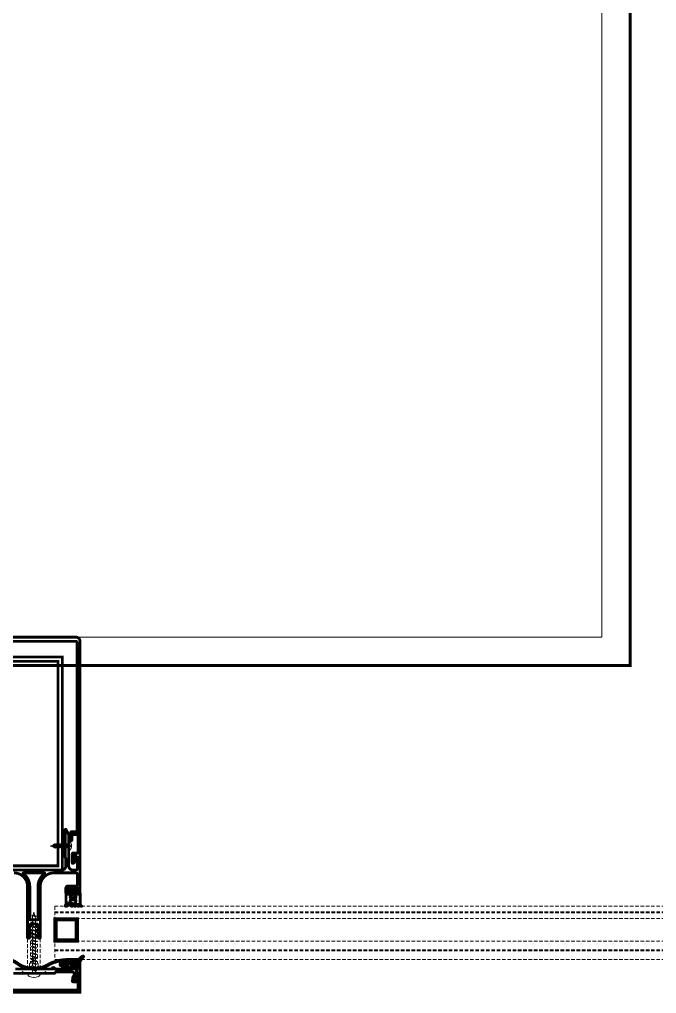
# Model space of a CAD drawing. Extents: x -1457 to 23780, y -2071 to 4205.
# Drawn here: x 9266.5 to 9311.3, y 319.9 to 388.5 of the extents above; entities that cross this region are included whole.
import ezdxf

# ---------------------------------------------------------------- set-up
doc = ezdxf.new("R2010")
doc.units = 0
doc.header["$MEASUREMENT"] = 0
doc.linetypes.add('HIDDEN', pattern=[0.375, 0.25, -0.125])
doc.layers.get('0').update_dxf_attribs({"color": 9, "lineweight": 9})
doc.layers.add('M-TEFRIS2-015', color=129, linetype='Continuous', lineweight=9)

# ---------------------------------------------------------------- blocks, each defined once
blk = doc.blocks.new('p-kolon_80x80')
blk.add_lwpolyline([(-40, -40), (40, -40), (40, 40), (-40, 40)], close=True)
blk = doc.blocks.new('vid u')
at = {"lineweight": 5, "ltscale": 0.5}
for p, q in [((-18171.11, 6484.16), (-18170.11, 6484.53)), ((-18167.91, 6482.87), (-18171.11, 6484.16)), ((-18166.91, 6483.23), (-18171.11, 6484.16)), ((-18170.57, 6486.66), (-18169.57, 6487.03)), ((-18167.16, 6486.01), (-18170.57, 6486.66)), ((-18168.16, 6485.65), (-18170.57, 6486.66)), ((-18170.11, 6484.53), (-18170.11, 6485.84)), ((-18170.11, 6484.53), (-18166.91, 6483.23)), ((-18170.11, 6484.53), (-18166.91, 6483.23)), ((-18170.11, 6481.97), (-18170.11, 6483.76)), ((-18169.89, 6486.38), (-18170.1, 6485.93)), ((-18169.01, 6488.98), (-18169.59, 6487.02)), ((-18169.57, 6487.03), (-18167.16, 6486.01)), ((-18169.01, 6488.98), (-18168.46, 6486.56)), ((-18167.16, 6486.01), (-18168.16, 6485.65)), ((-18168.16, 6485.65), (-18167.93, 6484.98)), ((-18167.91, 6483.64), (-18167.91, 6484.91)), ((-18166.91, 6483.23), (-18167.91, 6482.87)), ((-18167.91, 6481.08), (-18167.91, 6482.87)), ((-18171.11, 6481.61), (-18170.11, 6481.97)), ((-18167.91, 6480.31), (-18171.11, 6481.61)), ((-18166.91, 6480.68), (-18171.11, 6481.61)), ((-18171.11, 6479.06), (-18170.11, 6479.42)), ((-18167.91, 6477.76), (-18171.11, 6479.06)), ((-18166.91, 6478.12), (-18171.11, 6479.06)), ((-18171.11, 6476.5), (-18170.11, 6476.87)), ((-18167.91, 6475.2), (-18171.11, 6476.5)), ((-18166.91, 6475.57), (-18171.11, 6476.5)), ((-18170.11, 6481.97), (-18166.91, 6480.68)), ((-18170.11, 6481.97), (-18166.91, 6480.68)), ((-18170.11, 6479.42), (-18170.11, 6481.2)), ((-18170.11, 6479.42), (-18166.91, 6478.12)), ((-18170.11, 6479.42), (-18166.91, 6478.12)), ((-18170.11, 6476.87), (-18170.11, 6478.65)), ((-18170.11, 6476.87), (-18166.91, 6475.57)), ((-18170.11, 6476.87), (-18166.91, 6475.57)), ((-18170.11, 6474.31), (-18170.11, 6476.1)), ((-18166.91, 6480.68), (-18167.91, 6480.31)), ((-18167.91, 6478.53), (-18167.91, 6480.31)), ((-18166.91, 6478.12), (-18167.91, 6477.76)), ((-18167.91, 6475.97), (-18167.91, 6477.76)), ((-18166.91, 6475.57), (-18167.91, 6475.2)), ((-18171.11, 6473.95), (-18170.11, 6474.31)), ((-18167.91, 6472.65), (-18171.11, 6473.95)), ((-18166.91, 6473.01), (-18171.11, 6473.95)), ((-18171.11, 6471.49), (-18170.11, 6471.86)), ((-18167.91, 6470.2), (-18171.11, 6471.49)), ((-18166.91, 6470.56), (-18171.11, 6471.49)), ((-18171.11, 6469.24), (-18170.11, 6469.6)), ((-18167.91, 6467.94), (-18171.11, 6469.24)), ((-18166.91, 6468.31), (-18171.11, 6469.24)), ((-18170.11, 6474.31), (-18166.91, 6473.01)), ((-18170.11, 6474.31), (-18166.91, 6473.01)), ((-18170.11, 6471.86), (-18170.11, 6473.54)), ((-18170.11, 6471.86), (-18166.91, 6470.56)), ((-18170.11, 6471.86), (-18166.91, 6470.56)), ((-18170.11, 6469.6), (-18170.11, 6471.14)), ((-18170.11, 6469.6), (-18166.91, 6468.31)), ((-18170.11, 6469.6), (-18166.91, 6468.31)), ((-18170.11, 6467.35), (-18170.11, 6468.89)), ((-18167.91, 6473.42), (-18167.91, 6475.2)), ((-18166.91, 6473.01), (-18167.91, 6472.65)), ((-18167.91, 6470.97), (-18167.91, 6472.65)), ((-18166.91, 6470.56), (-18167.91, 6470.2)), ((-18167.91, 6468.71), (-18167.91, 6470.2)), ((-18171.11, 6466.99), (-18170.11, 6467.35)), ((-18167.91, 6465.69), (-18171.11, 6466.99)), ((-18166.91, 6466.05), (-18171.11, 6466.99)), ((-18171.11, 6464.73), (-18170.11, 6465.1)), ((-18167.91, 6463.43), (-18171.11, 6464.73)), ((-18166.91, 6463.8), (-18171.11, 6464.73)), ((-18171.11, 6462.43), (-18170.11, 6462.8)), ((-18167.91, 6461.14), (-18171.11, 6462.43)), ((-18166.91, 6461.5), (-18171.11, 6462.43)), ((-18170.11, 6467.35), (-18166.91, 6466.05)), ((-18170.11, 6467.35), (-18166.91, 6466.05)), ((-18170.11, 6465.1), (-18170.11, 6466.63)), ((-18170.11, 6465.1), (-18166.91, 6463.8)), ((-18170.11, 6465.1), (-18166.91, 6463.8)), ((-18170.11, 6462.8), (-18170.11, 6464.38)), ((-18170.11, 6462.8), (-18166.91, 6461.5)), ((-18170.11, 6462.8), (-18166.91, 6461.5)), ((-18170.11, 6460.5), (-18170.11, 6462.03)), ((-18166.91, 6468.31), (-18167.91, 6467.94)), ((-18167.91, 6466.46), (-18167.91, 6467.94)), ((-18166.91, 6466.05), (-18167.91, 6465.69)), ((-18167.91, 6464.2), (-18167.91, 6465.69)), ((-18166.91, 6463.8), (-18167.91, 6463.43)), ((-18167.91, 6461.91), (-18167.91, 6463.43)), ((-18171.11, 6460.14), (-18170.11, 6460.5)), ((-18167.91, 6458.84), (-18171.11, 6460.14)), ((-18166.91, 6459.2), (-18171.11, 6460.14)), ((-18171.11, 6457.84), (-18170.11, 6458.2)), ((-18167.91, 6456.54), (-18171.11, 6457.84)), ((-18166.91, 6456.91), (-18171.11, 6457.84)), ((-18171.11, 6455.55), (-18170.11, 6455.91)), ((-18167.91, 6454.25), (-18171.11, 6455.55)), ((-18166.91, 6454.61), (-18171.11, 6455.55)), ((-18170.11, 6460.5), (-18166.91, 6459.2)), ((-18170.11, 6460.5), (-18166.91, 6459.2)), ((-18170.11, 6458.2), (-18170.11, 6459.73)), ((-18170.11, 6458.2), (-18166.91, 6456.91)), ((-18170.11, 6455.91), (-18170.11, 6457.44)), ((-18170.11, 6455.91), (-18166.91, 6454.61)), ((-18170.11, 6453.61), (-18170.11, 6455.14)), ((-18166.91, 6461.5), (-18167.91, 6461.14)), ((-18167.91, 6459.61), (-18167.91, 6461.14)), ((-18166.91, 6459.2), (-18167.91, 6458.84)), ((-18167.91, 6457.31), (-18167.91, 6458.84)), ((-18166.91, 6456.91), (-18167.91, 6456.54)), ((-18167.91, 6455.02), (-18167.91, 6456.54)), ((-18171.11, 6453.25), (-18170.11, 6453.61)), ((-18166.91, 6452.31), (-18171.11, 6453.25)), ((-18167.91, 6451.95), (-18171.11, 6453.25)), ((-18170.11, 6451.31), (-18171.11, 6450.94)), ((-18167.91, 6449.65), (-18171.11, 6450.94)), ((-18171.11, 6450.94), (-18166.91, 6450.01)), ((-18171.11, 6448.64), (-18170.11, 6449.01)), ((-18167.91, 6447.35), (-18171.11, 6448.64)), ((-18166.91, 6447.71), (-18171.11, 6448.64)), ((-18170.11, 6453.61), (-18166.91, 6452.31)), ((-18170.11, 6453.61), (-18166.91, 6452.31)), ((-18170.11, 6451.31), (-18170.11, 6452.84)), ((-18166.91, 6450.01), (-18170.11, 6451.31)), ((-18170.11, 6449.01), (-18170.11, 6450.54)), ((-18170.11, 6449.01), (-18166.91, 6447.71)), ((-18170.11, 6445.88), (-18170.11, 6448.24)), ((-18166.91, 6454.61), (-18167.91, 6454.25)), ((-18167.91, 6452.72), (-18167.91, 6454.25)), ((-18166.91, 6452.31), (-18167.91, 6451.95)), ((-18167.91, 6450.42), (-18167.91, 6451.95)), ((-18166.91, 6450.01), (-18167.91, 6449.65)), ((-18167.91, 6448.12), (-18167.91, 6449.65)), ((-18164.91, 6445.88), (-18173.11, 6445.88)), ((-18173.11, 6444.22), (-18173.11, 6445.88)), ((-18166.91, 6447.71), (-18167.91, 6447.35)), ((-18167.91, 6445.88), (-18167.91, 6447.35)), ((-18164.91, 6444.22), (-18164.91, 6445.88))]:
    blk.add_line(p, q, dxfattribs=at)
blk.add_lwpolyline([(-18169.59, 6442.85), (-18169.14, 6443.18), (-18168.89, 6443.18), (-18168.43, 6442.85)], dxfattribs=at)
for centre, radius, start, end in [((-18169.91, 6485.84), 0.2, 155.32512, 180), ((-18168.11, 6484.91), 0.2, 0, 19.11162), ((-18168.56, 6450.67), 7.89, 234.75731, 262.49049), ((-18169.46, 6450.67), 7.89, 277.50951, 305.24269)]:
    blk.add_arc(centre, radius, start, end, dxfattribs=at)

msp = doc.modelspace()

# ---------------------------------------------------------------- hatches: boundary and pattern name
at = {"layer": 'M-TEFRIS2-015', "linetype": 'HIDDEN', "lineweight": 0}
h = msp.add_hatch(dxfattribs=at)
h.set_pattern_fill('LINE', color=256, scale=0.666667, angle=585, style=0)
h.set_pattern_definition([(45, (9213.41743, 201.40813), (-0.058925565, 0.058925565), [])])
edge = h.paths.add_edge_path()
edge.add_arc((9271.224, 321.984), 0.625, 117.2, 157.3388)
edge.add_arc((9270.503, 322.298), 0.162, 270.10269, 332.96001, ccw=False)
edge.add_line((9270.503, 322.137), (9270.423, 322.137))
edge.add_line((9270.423, 322.137), (9270.409, 322.137))
edge.add_line((9270.409, 322.137), (9270.402, 322.137))
edge.add_line((9270.402, 322.137), (9270.394, 322.139))
edge.add_line((9270.394, 322.139), (9270.387, 322.142))
edge.add_line((9270.387, 322.142), (9270.38, 322.146))
edge.add_line((9270.38, 322.146), (9270.374, 322.151))
edge.add_line((9270.374, 322.151), (9270.368, 322.158))
edge.add_line((9270.368, 322.158), (9270.364, 322.165))
edge.add_line((9270.364, 322.165), (9270.361, 322.172))
edge.add_line((9270.361, 322.172), (9270.359, 322.187))
edge.add_line((9270.359, 322.187), (9270.359, 322.262))
edge.add_line((9270.359, 322.262), (9270.359, 322.265))
edge.add_line((9270.359, 322.265), (9270.358, 322.268))
edge.add_line((9270.358, 322.268), (9270.357, 322.271))
edge.add_line((9270.357, 322.271), (9270.355, 322.274))
edge.add_line((9270.355, 322.274), (9270.353, 322.276))
edge.add_line((9270.353, 322.276), (9270.351, 322.279))
edge.add_line((9270.351, 322.279), (9270.348, 322.28))
edge.add_line((9270.348, 322.28), (9270.345, 322.281))
edge.add_line((9270.345, 322.281), (9270.339, 322.282))
edge.add_line((9270.339, 322.282), (9270.259, 322.282))
edge.add_line((9270.259, 322.282), (9270.256, 322.282))
edge.add_line((9270.256, 322.282), (9270.253, 322.281))
edge.add_line((9270.253, 322.281), (9270.25, 322.28))
edge.add_line((9270.25, 322.28), (9270.247, 322.279))
edge.add_line((9270.247, 322.279), (9270.245, 322.276))
edge.add_line((9270.245, 322.276), (9270.243, 322.274))
edge.add_line((9270.243, 322.274), (9270.241, 322.271))
edge.add_line((9270.241, 322.271), (9270.24, 322.268))
edge.add_line((9270.24, 322.268), (9270.239, 322.262))
edge.add_line((9270.239, 322.262), (9270.239, 322.187))
edge.add_line((9270.239, 322.187), (9270.238, 322.179))
edge.add_line((9270.238, 322.179), (9270.237, 322.172))
edge.add_line((9270.237, 322.172), (9270.234, 322.165))
edge.add_line((9270.234, 322.165), (9270.23, 322.158))
edge.add_line((9270.23, 322.158), (9270.224, 322.151))
edge.add_line((9270.224, 322.151), (9270.218, 322.146))
edge.add_line((9270.218, 322.146), (9270.211, 322.142))
edge.add_line((9270.211, 322.142), (9270.204, 322.139))
edge.add_line((9270.204, 322.139), (9270.189, 322.137))
edge.add_line((9270.189, 322.137), (9270.182, 322.137))
edge.add_line((9270.182, 322.137), (9270.174, 322.139))
edge.add_line((9270.174, 322.139), (9270.167, 322.142))
edge.add_line((9270.167, 322.142), (9270.16, 322.146))
edge.add_line((9270.16, 322.146), (9270.154, 322.151))
edge.add_line((9270.154, 322.151), (9270.148, 322.158))
edge.add_line((9270.148, 322.158), (9270.144, 322.165))
edge.add_line((9270.144, 322.165), (9270.141, 322.172))
edge.add_line((9270.141, 322.172), (9270.139, 322.187))
edge.add_line((9270.139, 322.187), (9270.139, 322.262))
edge.add_line((9270.139, 322.262), (9270.139, 322.265))
edge.add_line((9270.139, 322.265), (9270.138, 322.268))
edge.add_line((9270.138, 322.268), (9270.137, 322.271))
edge.add_line((9270.137, 322.271), (9270.135, 322.274))
edge.add_line((9270.135, 322.274), (9270.133, 322.276))
edge.add_line((9270.133, 322.276), (9270.131, 322.279))
edge.add_line((9270.131, 322.279), (9270.128, 322.28))
edge.add_line((9270.128, 322.28), (9270.125, 322.281))
edge.add_line((9270.125, 322.281), (9270.119, 322.282))
edge.add_line((9270.119, 322.282), (9270.039, 322.282))
edge.add_line((9270.039, 322.282), (9270.036, 322.282))
edge.add_line((9270.036, 322.282), (9270.033, 322.281))
edge.add_line((9270.033, 322.281), (9270.03, 322.28))
edge.add_line((9270.03, 322.28), (9270.027, 322.279))
edge.add_line((9270.027, 322.279), (9270.025, 322.276))
edge.add_line((9270.025, 322.276), (9270.023, 322.274))
edge.add_line((9270.023, 322.274), (9270.021, 322.271))
edge.add_line((9270.021, 322.271), (9270.02, 322.268))
edge.add_line((9270.02, 322.268), (9270.019, 322.262))
edge.add_line((9270.019, 322.262), (9270.019, 322.187))
edge.add_line((9270.019, 322.187), (9270.018, 322.179))
edge.add_line((9270.018, 322.179), (9270.017, 322.172))
edge.add_line((9270.017, 322.172), (9270.014, 322.165))
edge.add_line((9270.014, 322.165), (9270.01, 322.158))
edge.add_line((9270.01, 322.158), (9270.004, 322.151))
edge.add_line((9270.004, 322.151), (9269.998, 322.146))
edge.add_line((9269.998, 322.146), (9269.991, 322.142))
edge.add_line((9269.991, 322.142), (9269.984, 322.139))
edge.add_line((9269.984, 322.139), (9269.969, 322.137))
edge.add_line((9269.969, 322.137), (9269.962, 322.137))
edge.add_line((9269.962, 322.137), (9269.954, 322.139))
edge.add_line((9269.954, 322.139), (9269.947, 322.142))
edge.add_line((9269.947, 322.142), (9269.94, 322.146))
edge.add_line((9269.94, 322.146), (9269.934, 322.151))
edge.add_line((9269.934, 322.151), (9269.928, 322.158))
edge.add_line((9269.928, 322.158), (9269.924, 322.165))
edge.add_line((9269.924, 322.165), (9269.921, 322.172))
edge.add_line((9269.921, 322.172), (9269.919, 322.187))
edge.add_line((9269.919, 322.187), (9269.919, 322.262))
edge.add_line((9269.919, 322.262), (9269.919, 322.265))
edge.add_line((9269.919, 322.265), (9269.918, 322.268))
edge.add_line((9269.918, 322.268), (9269.917, 322.271))
edge.add_line((9269.917, 322.271), (9269.915, 322.274))
edge.add_line((9269.915, 322.274), (9269.913, 322.276))
edge.add_line((9269.913, 322.276), (9269.911, 322.279))
edge.add_line((9269.911, 322.279), (9269.908, 322.28))
edge.add_line((9269.908, 322.28), (9269.905, 322.281))
edge.add_line((9269.905, 322.281), (9269.899, 322.282))
edge.add_line((9269.899, 322.282), (9269.819, 322.282))
edge.add_line((9269.819, 322.282), (9269.816, 322.282))
edge.add_line((9269.816, 322.282), (9269.813, 322.281))
edge.add_line((9269.813, 322.281), (9269.81, 322.28))
edge.add_line((9269.81, 322.28), (9269.807, 322.279))
edge.add_line((9269.807, 322.279), (9269.805, 322.276))
edge.add_line((9269.805, 322.276), (9269.803, 322.274))
edge.add_line((9269.803, 322.274), (9269.801, 322.271))
edge.add_line((9269.801, 322.271), (9269.8, 322.268))
edge.add_line((9269.8, 322.268), (9269.799, 322.262))
edge.add_line((9269.799, 322.262), (9269.799, 322.187))
edge.add_line((9269.799, 322.187), (9269.798, 322.179))
edge.add_line((9269.798, 322.179), (9269.797, 322.172))
edge.add_line((9269.797, 322.172), (9269.794, 322.165))
edge.add_line((9269.794, 322.165), (9269.79, 322.158))
edge.add_line((9269.79, 322.158), (9269.784, 322.151))
edge.add_line((9269.784, 322.151), (9269.778, 322.146))
edge.add_line((9269.778, 322.146), (9269.771, 322.142))
edge.add_line((9269.771, 322.142), (9269.764, 322.139))
edge.add_line((9269.764, 322.139), (9269.749, 322.137))
edge.add_line((9269.749, 322.137), (9269.742, 322.137))
edge.add_line((9269.742, 322.137), (9269.734, 322.139))
edge.add_line((9269.734, 322.139), (9269.727, 322.142))
edge.add_line((9269.727, 322.142), (9269.72, 322.146))
edge.add_line((9269.72, 322.146), (9269.714, 322.151))
edge.add_line((9269.714, 322.151), (9269.708, 322.158))
edge.add_line((9269.708, 322.158), (9269.704, 322.165))
edge.add_line((9269.704, 322.165), (9269.701, 322.172))
edge.add_line((9269.701, 322.172), (9269.699, 322.187))
edge.add_line((9269.699, 322.187), (9269.699, 322.262))
edge.add_line((9269.699, 322.262), (9269.699, 322.265))
edge.add_line((9269.699, 322.265), (9269.698, 322.268))
edge.add_line((9269.698, 322.268), (9269.697, 322.271))
edge.add_line((9269.697, 322.271), (9269.695, 322.274))
edge.add_line((9269.695, 322.274), (9269.693, 322.276))
edge.add_line((9269.693, 322.276), (9269.691, 322.279))
edge.add_line((9269.691, 322.279), (9269.688, 322.28))
edge.add_line((9269.688, 322.28), (9269.685, 322.281))
edge.add_line((9269.685, 322.281), (9269.679, 322.282))
edge.add_line((9269.679, 322.282), (9269.599, 322.282))
edge.add_line((9269.599, 322.282), (9269.596, 322.282))
edge.add_line((9269.596, 322.282), (9269.593, 322.282))
edge.add_line((9269.593, 322.282), (9269.59, 322.28))
edge.add_line((9269.59, 322.28), (9269.587, 322.279))
edge.add_line((9269.587, 322.279), (9269.585, 322.277))
edge.add_line((9269.585, 322.277), (9269.583, 322.274))
edge.add_line((9269.583, 322.274), (9269.581, 322.271))
edge.add_line((9269.581, 322.271), (9269.58, 322.268))
edge.add_line((9269.58, 322.268), (9269.579, 322.262))
edge.add_line((9269.579, 322.262), (9269.579, 322.011))
edge.add_arc((9269.609, 322.011), 0.03, 180, 270)
edge.add_line((9269.609, 321.981), (9269.793, 321.981))
edge.add_line((9269.793, 321.981), (9269.793, 321.811))
edge.add_line((9269.793, 321.811), (9269.718, 321.791))
edge.add_arc((9269.731, 321.743), 0.05, 104.59854, 212.03941)
edge.add_arc((9269.773, 321.769), 0.1, 212.03941, 243.6122)
edge.add_arc((9270.023, 322.273), 0.662, 243.6122, 296.3878)
edge.add_arc((9270.273, 321.769), 0.1, 296.3878, 327.96059)
edge.add_arc((9270.315, 321.743), 0.05, 327.96059, 435.40146)
edge.add_line((9270.328, 321.791), (9270.253, 321.811))
edge.add_line((9270.253, 321.811), (9270.253, 321.981))
edge.add_line((9270.253, 321.981), (9270.673, 321.981))
edge.add_arc((9270.673, 322.031), 0.05, 270, 346.84021)
edge.add_arc((9271.471, 321.875), 0.763, 128.66182, 169.12016, ccw=False)
edge.add_arc((9270.951, 322.493), 0.0486, 333.02927, 465.43171)
edge = h.paths.add_edge_path(flags=16)
edge.add_arc((9270.123, 321.783), 0.03, 280.82404, 360)
edge.add_line((9270.153, 321.783), (9270.153, 321.951))
edge.add_arc((9270.123, 321.951), 0.03, 360, 450)
edge.add_line((9270.123, 321.981), (9269.923, 321.981))
edge.add_arc((9269.923, 321.951), 0.03, 90, 180)
edge.add_line((9269.893, 321.951), (9269.893, 321.783))
edge.add_arc((9269.923, 321.783), 0.03, 180, 259.17596)
edge.add_arc((9270.023, 322.306), 0.562, 259.17596, 280.82404)

# ---------------------------------------------------------------- linework, layer by layer
for p, q in [((9268.675, 330.295), (9268.682, 330.305)), ((9268.682, 330.285), (9268.675, 330.295)), ((9268.682, 330.305), (9268.862, 330.379)), ((9268.912, 330.193), (9268.682, 330.285)), ((9268.902, 330.393), (9268.814, 330.227)), ((9268.814, 330.227), (9268.862, 330.379)), ((9268.882, 330.414), (9268.861, 330.315)), ((9268.861, 330.315), (9268.874, 330.341)), ((9268.862, 330.379), (9268.882, 330.414)), ((9268.874, 330.341), (9268.89, 330.414)), ((9268.882, 330.414), (9268.89, 330.414)), ((9268.89, 330.414), (9268.902, 330.393)), ((9268.902, 330.393), (9268.941, 330.407)), ((9268.91, 330.183), (9268.959, 330.407)), ((9268.91, 330.183), (9268.912, 330.193)), ((9268.93, 330.148), (9268.91, 330.183)), ((9268.979, 330.441), (9268.93, 330.148)), ((9268.938, 330.148), (9268.93, 330.148)), ((9268.938, 330.148), (9268.987, 330.441)), ((9268.958, 330.183), (9268.938, 330.148)), ((9268.941, 330.407), (9268.959, 330.407)), ((9269.007, 330.183), (9268.958, 330.183)), ((9268.959, 330.407), (9268.979, 330.441)), ((9268.979, 330.441), (9268.987, 330.441)), ((9268.987, 330.441), (9269.007, 330.407)), ((9269.007, 330.183), (9269.055, 330.407)), ((9269.007, 330.407), (9269.055, 330.407)), ((9269.027, 330.148), (9269.007, 330.183)), ((9269.075, 330.441), (9269.027, 330.148)), ((9269.035, 330.148), (9269.027, 330.148)), ((9269.035, 330.148), (9269.083, 330.441)), ((9269.055, 330.183), (9269.035, 330.148)), ((9269.055, 330.183), (9269.035, 330.148)), ((9269.055, 330.407), (9269.075, 330.441)), ((9269.103, 330.407), (9269.055, 330.183)), ((9269.103, 330.183), (9269.055, 330.183)), ((9269.083, 330.441), (9269.075, 330.441)), ((9269.083, 330.441), (9269.103, 330.407)), ((9269.103, 330.183), (9269.151, 330.407)), ((9269.103, 330.407), (9269.151, 330.407)), ((9269.123, 330.148), (9269.103, 330.183)), ((9269.171, 330.441), (9269.123, 330.148)), ((9269.131, 330.148), (9269.123, 330.148)), ((9269.131, 330.148), (9269.179, 330.441)), ((9269.151, 330.183), (9269.131, 330.148)), ((9269.151, 330.183), (9269.131, 330.148)), ((9269.151, 330.407), (9269.171, 330.441)), ((9269.199, 330.407), (9269.151, 330.183)), ((9269.2, 330.183), (9269.151, 330.183)), ((9269.179, 330.441), (9269.171, 330.441)), ((9269.179, 330.441), (9269.199, 330.407)), ((9269.248, 330.407), (9269.199, 330.407)), ((9269.2, 330.183), (9269.248, 330.407)), ((9269.22, 330.148), (9269.2, 330.183)), ((9269.268, 330.441), (9269.22, 330.148)), ((9269.228, 330.148), (9269.22, 330.148)), ((9269.228, 330.148), (9269.276, 330.441)), ((9269.248, 330.183), (9269.228, 330.148)), ((9269.248, 330.183), (9269.228, 330.148)), ((9269.248, 330.407), (9269.268, 330.441)), ((9269.296, 330.407), (9269.248, 330.183)), ((9269.248, 330.183), (9269.296, 330.183)), ((9269.276, 330.441), (9269.268, 330.441)), ((9269.276, 330.441), (9269.296, 330.407)), ((9269.296, 330.183), (9269.344, 330.407)), ((9269.296, 330.407), (9269.344, 330.407)), ((9269.316, 330.148), (9269.296, 330.183)), ((9269.364, 330.441), (9269.316, 330.148)), ((9269.324, 330.148), (9269.316, 330.148)), ((9269.324, 330.148), (9269.372, 330.441)), ((9269.344, 330.183), (9269.324, 330.148)), ((9269.344, 330.183), (9269.324, 330.148)), ((9269.344, 330.407), (9269.364, 330.441)), ((9269.392, 330.407), (9269.344, 330.183)), ((9269.393, 330.183), (9269.344, 330.183)), ((9269.364, 330.441), (9269.372, 330.441)), ((9269.372, 330.441), (9269.392, 330.407)), ((9269.392, 330.407), (9269.441, 330.407)), ((9269.393, 330.183), (9269.441, 330.407)), ((9269.413, 330.148), (9269.393, 330.183)), ((9269.461, 330.441), (9269.413, 330.148)), ((9269.421, 330.148), (9269.413, 330.148)), ((9269.421, 330.148), (9269.469, 330.441)), ((9269.441, 330.183), (9269.421, 330.148)), ((9269.441, 330.183), (9269.421, 330.148)), ((9269.441, 330.407), (9269.461, 330.441)), ((9269.489, 330.407), (9269.441, 330.183)), ((9269.489, 330.183), (9269.441, 330.183)), ((9269.489, 330.183), (9269.441, 330.183)), ((9269.469, 330.441), (9269.461, 330.441)), ((9269.469, 330.441), (9269.489, 330.407)), ((9269.677, 330.407), (9269.489, 330.407)), ((9269.489, 330.183), (9269.537, 330.407)), ((9269.509, 330.148), (9269.489, 330.183)), ((9269.557, 330.441), (9269.509, 330.148)), ((9269.517, 330.148), (9269.509, 330.148)), ((9269.517, 330.148), (9269.565, 330.441)), ((9269.537, 330.183), (9269.517, 330.148)), ((9269.537, 330.183), (9269.517, 330.148)), ((9269.537, 330.407), (9269.557, 330.441)), ((9269.585, 330.407), (9269.537, 330.183)), ((9269.537, 330.183), (9269.725, 330.183)), ((9269.585, 330.183), (9269.537, 330.183)), ((9269.585, 330.183), (9269.537, 330.183)), ((9269.557, 330.441), (9269.565, 330.441)), ((9269.565, 330.441), (9269.585, 330.407)), ((9269.585, 330.183), (9269.634, 330.407)), ((9269.585, 330.407), (9269.634, 330.407)), ((9269.605, 330.148), (9269.585, 330.183)), ((9269.654, 330.441), (9269.605, 330.148)), ((9269.613, 330.148), (9269.605, 330.148)), ((9269.613, 330.148), (9269.662, 330.441)), ((9269.633, 330.183), (9269.613, 330.148)), ((9269.633, 330.183), (9269.613, 330.148)), ((9269.682, 330.407), (9269.633, 330.183)), ((9269.682, 330.183), (9269.633, 330.183)), ((9269.682, 330.183), (9269.633, 330.183)), ((9269.634, 330.407), (9269.654, 330.441)), ((9269.654, 330.441), (9269.662, 330.441)), ((9269.662, 330.441), (9269.682, 330.407)), ((9269.682, 330.183), (9269.73, 330.407)), ((9269.682, 330.407), (9269.73, 330.407)), ((9269.702, 330.148), (9269.682, 330.183)), ((9269.75, 330.441), (9269.702, 330.148)), ((9269.71, 330.148), (9269.702, 330.148)), ((9269.71, 330.148), (9269.758, 330.441)), ((9269.73, 330.183), (9269.71, 330.148)), ((9269.73, 330.183), (9269.71, 330.148)), ((9269.73, 330.407), (9269.75, 330.441)), ((9269.778, 330.407), (9269.73, 330.183)), ((9269.778, 330.183), (9269.73, 330.183)), ((9269.75, 330.441), (9269.758, 330.441)), ((9269.758, 330.441), (9269.778, 330.407)), ((9269.778, 330.407), (9269.827, 330.407)), ((9269.778, 330.183), (9269.827, 330.407)), ((9269.798, 330.148), (9269.778, 330.183)), ((9269.847, 330.441), (9269.798, 330.148)), ((9269.806, 330.148), (9269.798, 330.148)), ((9269.806, 330.148), (9269.855, 330.441)), ((9269.826, 330.183), (9269.806, 330.148)), ((9269.826, 330.183), (9269.806, 330.148)), ((9269.875, 330.407), (9269.826, 330.183)), ((9269.826, 330.183), (9269.875, 330.183)), ((9269.827, 330.407), (9269.847, 330.441)), ((9269.847, 330.441), (9269.855, 330.441)), ((9269.855, 330.441), (9269.875, 330.407)), ((9269.875, 330.407), (9269.923, 330.407)), ((9269.875, 330.183), (9269.923, 330.407)), ((9269.895, 330.148), (9269.875, 330.183)), ((9269.943, 330.441), (9269.895, 330.148)), ((9269.903, 330.148), (9269.895, 330.148)), ((9269.903, 330.148), (9269.95, 330.435)), ((9269.923, 330.183), (9269.903, 330.148)), ((9269.923, 330.183), (9269.903, 330.148)), ((9269.923, 330.407), (9269.943, 330.441)), ((9269.95, 330.309), (9269.923, 330.183)), ((9269.923, 330.183), (9269.95, 330.183)), ((9269.943, 330.441), (9269.95, 330.441)), ((9270.059, 330.565), (9269.95, 330.565)), ((9269.95, 330.024), (9269.95, 330.565)), ((9270.059, 330.024), (9269.95, 330.024)), ((9268.969, 326.053), (9268.969, 322.301)), ((9268.969, 326.053), (9330.199, 326.053)), ((9268.969, 325.653), (9330.199, 325.653)), ((9268.969, 325.577), (9330.199, 325.577)), ((9268.969, 325.177), (9330.199, 325.177)), ((9267.17, 323.789), (9267.1, 323.789)), ((9267.22, 324.079), (9267.22, 324.029)), ((9267.22, 324.029), (9267.27, 324.029)), ((9267.27, 324.029), (9267.27, 323.889)), ((9267.37, 324.179), (9267.32, 324.179)), ((9267.42, 323.789), (9267.42, 324.129)), ((9267.58, 323.789), (9267.42, 323.789)), ((9267.58, 324.129), (9267.58, 323.789)), ((9267.68, 324.179), (9267.63, 324.179)), ((9267.73, 323.889), (9267.73, 324.029)), ((9267.73, 324.029), (9267.78, 324.029)), ((9267.78, 324.029), (9267.78, 324.079)), ((9267.9, 323.789), (9267.83, 323.789)), ((9267.05, 323.739), (9267.05, 321.649)), ((9267.25, 323.539), (9267.25, 322.409)), ((9267.7, 323.589), (9267.3, 323.589)), ((9267.75, 322.409), (9267.75, 323.539)), ((9267.95, 321.649), (9267.95, 323.739)), ((9268.969, 323.577), (9330.199, 323.577)), ((9268.969, 322.977), (9330.199, 322.977)), ((9268.969, 322.901), (9330.199, 322.901)), ((9267.19, 321.999), (9267.235, 322.045)), ((9267.19, 321.829), (9267.19, 321.999)), ((9267.25, 321.799), (9267.22, 321.799)), ((9267.25, 322.08), (9267.25, 322.129)), ((9267.25, 321.72), (9267.25, 321.799)), ((9267.28, 322.159), (9267.72, 322.159)), ((9267.3, 322.359), (9267.7, 322.359)), ((9267.75, 322.129), (9267.75, 322.08)), ((9267.78, 321.799), (9267.75, 321.799)), ((9267.75, 321.799), (9267.75, 321.72)), ((9267.75, 321.779), (9267.77, 321.799)), ((9267.764, 322.045), (9267.81, 321.999)), ((9267.81, 321.999), (9267.81, 321.829)), ((9268.969, 322.301), (9330.199, 322.301)), ((9267.1, 321.599), (9267.129, 321.599)), ((9267.164, 321.614), (9267.235, 321.685)), ((9267.764, 321.685), (9267.835, 321.614)), ((9267.87, 321.599), (9267.9, 321.599))]:
    msp.add_line(p, q, dxfattribs=at)
at = {"layer": 'M-TEFRIS2-015', "linetype": 'HIDDEN', "lineweight": 0, "const_width": 0.2}
for points in [[(9309.5, 343), (9225.5, 343), (9225.5, 427), (9309.5, 427)], [(9265.5, 343.595), (9269.5, 343.595), (9269.5, 328.595), (9265.5, 328.595)], [(9265.8, 343.295), (9269.2, 343.295), (9269.2, 328.895), (9265.8, 328.895)], [(9268.969, 323.577), (9268.969, 325.177), (9270.569, 325.177), (9270.569, 323.577)], [(9269.069, 323.677), (9269.069, 325.077), (9270.469, 325.077), (9270.469, 323.677)]]:
    msp.add_lwpolyline(points, close=True, dxfattribs=at)
for points in [[(9264.55, 344.7), (9270.45, 344.7), (9270.45, 344.7, -0.414214), (9270.55, 344.6), (9270.55, 331.293), (9270.143, 331.293, 0.267949), (9270.117, 331.278), (9269.974, 331.03, 0.131652), (9269.97, 331.015), (9269.97, 330.881, 0.131652), (9269.974, 330.866), (9270.077, 330.688, 0.267949), (9270.103, 330.673), (9270.14, 330.673, 0.414214), (9270.17, 330.703), (9270.17, 330.969), (9270.241, 331.093), (9270.6, 331.093), (9270.6, 329.793), (9270.25, 329.793, 0.414214), (9270.2, 329.743), (9270.2, 329.113, 0.650971), (9270.284, 329.076), (9270.45, 329.227, 0.508142), (9270.445, 329.275), (9270.38, 329.313), (9270.38, 329.593), (9270.55, 329.593, 0.432363), (9270.65, 329.495), (9270.72, 329.495, 0.477393), (9270.75, 329.523), (9270.75, 344.7, 0.414214), (9270.45, 345), (9270.45, 345), (9264.55, 345, 0.414214)], [(9265.55, 328.595), (9267.5, 328.595), (9269.45, 328.595, 0.414214), (9269.75, 328.895), (9269.75, 329.395), (9269.7, 329.497), (9269.7, 331.433, -0.767327), (9269.756, 331.448), (9269.95, 331.112), (9269.95, 330.325), (9269.92, 330.295), (9269.95, 330.265), (9269.95, 328.895, 0.414214), (9270.25, 328.595), (9270.47, 328.595, 0.414214), (9270.57, 328.695), (9270.57, 329.345), (9270.43, 329.345, -0.414214), (9270.4, 329.375), (9270.4, 329.395, -0.414214), (9270.5, 329.495), (9270.72, 329.495, -0.414214), (9270.75, 329.465), (9270.75, 328.395), (9270.75, 326.925, -0.414214), (9270.72, 326.895), (9270.55, 326.895, -0.414214), (9270.45, 326.995), (9270.45, 327.015), (9270.6, 327.015), (9270.6, 327.315), (9270.28, 327.315), (9270.25, 327.345), (9270.22, 327.315), (9269.9, 327.315), (9269.9, 327.015), (9270.05, 327.015), (9270.05, 326.995, -0.414214), (9269.95, 326.895), (9269.85, 326.895, -0.414214), (9269.75, 326.995), (9269.75, 327.315, -0.414214), (9269.91, 327.475), (9270.47, 327.475, 0.414214), (9270.57, 327.575), (9270.57, 328.295, 0.414214), (9270.47, 328.395), (9268.9, 328.395, 0.414214), (9267.95, 327.445), (9267.95, 324.765), (9267.92, 324.735), (9267.95, 324.705), (9267.95, 323.845, -0.414214), (9267.9, 323.795), (9267.871, 323.795, -0.198912), (9267.835, 323.809), (9267.765, 323.88, -0.198912), (9267.75, 323.916), (9267.75, 323.995), (9267.78, 323.995, 0.414214), (9267.81, 324.025), (9267.81, 324.195), (9267.765, 324.24, -0.198912), (9267.75, 324.276), (9267.75, 324.355), (9267.78, 324.355, 0.414214), (9267.81, 324.385), (9267.81, 324.555), (9267.765, 324.6, -0.198912), (9267.75, 324.636), (9267.75, 324.765, 0.414214), (9267.72, 324.795), (9267.5, 324.795), (9267.28, 324.795, 0.414214), (9267.25, 324.765), (9267.25, 324.636, -0.198912), (9267.235, 324.6), (9267.19, 324.555), (9267.19, 324.385, 0.414214), (9267.22, 324.355), (9267.25, 324.355), (9267.25, 324.276, -0.198912), (9267.235, 324.24), (9267.19, 324.195), (9267.19, 324.025, 0.414214), (9267.22, 323.995), (9267.25, 323.995), (9267.25, 323.916, -0.198912), (9267.235, 323.88), (9267.165, 323.809, -0.198912), (9267.129, 323.795), (9267.1, 323.795, -0.414214), (9267.05, 323.845), (9267.05, 324.705), (9267.08, 324.735), (9267.05, 324.765), (9267.05, 327.445, 0.414214), (9266.1, 328.395)], [(9270.75, 322.298), (9270.75, 322.248), (9269.952, 322.248, 0.10228), (9268.656, 321.98, -0.152313), (9267.5, 321.62, -0.152313), (9266.344, 321.98, 0.159108), (9265.655, 322.248), (9264.478, 322.248), (9264.478, 322.298), (9265.656, 322.298, -0.158967), (9266.374, 322.02, 0.152054), (9267.5, 321.67, 0.152944), (9268.631, 322.024, -0.10266), (9269.952, 322.298), (9270.75, 322.298)], [(9266.2, 321.624), (9268.8, 321.624), (9268.8, 321.694, -0.414214), (9268.83, 321.724), (9268.92, 321.724, -0.414214), (9268.95, 321.694), (9268.95, 321.624), (9269.5, 321.624), (9269.5, 321.874), (9269.38, 321.874, -0.414214), (9269.35, 321.904), (9269.35, 321.974, -0.414214), (9269.4, 322.024), (9269.75, 322.024, -0.414214), (9269.8, 321.974), (9269.8, 321.904, -0.414214), (9269.77, 321.874), (9269.65, 321.874), (9269.65, 321.624), (9270.38, 321.624), (9270.447, 321.874), (9270.33, 321.874, -0.414214), (9270.3, 321.904), (9270.3, 321.974, -0.414214), (9270.35, 322.024), (9270.545, 322.024, -0.493145), (9270.617, 321.93), (9270.483, 321.43), (9270.575, 321.377, -0.414214), (9270.586, 321.336), (9270.37, 320.962, -1), (9270.24, 321.037), (9270.401, 321.316), (9270.213, 321.424), (9269.05, 321.424), (9268.959, 321.333, -0.198912), (9268.938, 321.324), (9268.33, 321.324), (9268.3, 321.354), (9268.27, 321.324), (9267.5, 321.324), (9266.73, 321.324), (9266.7, 321.354), (9266.67, 321.324), (9266.062, 321.324, -0.198912)]]:
    msp.add_lwpolyline(points, format="xyb", dxfattribs=at)
for points in [[(9269.007, 330.407), (9268.958, 330.183)], [(9270.15, 330.333), (9270.128, 330.303), (9270.128, 330.287), (9270.15, 330.257)]]:
    msp.add_lwpolyline(points, dxfattribs=at)
for points in [[(9267.76, 325.095, 0.414214), (9267.79, 325.125), (9267.79, 327.445, -0.239182), (9268.245, 328.341, 0.725247), (9268.227, 328.395), (9267.5, 328.395), (9266.773, 328.395, 0.725247), (9266.755, 328.341, -0.239182), (9267.21, 327.445), (9267.21, 325.125, 0.414214), (9267.24, 325.095), (9267.5, 325.095)], [(9270.539, 326.885, -0.414214), (9270.439, 326.985), (9270.439, 327.045), (9270.559, 327.045), (9270.559, 327.145, 0.333333), (9269.959, 327.145), (9269.959, 327.045), (9270.079, 327.045), (9270.079, 326.985, -0.414214), (9269.979, 326.885), (9269.759, 326.885), (9269.759, 326.225), (9269.798, 326.225, 0.307685), (9269.859, 326.266, -1.128702), (9269.916, 326.235, -0.201212), (9269.758, 326.135, 0.978531), (9269.758, 326.035, 0.1613), (9269.964, 326.145, -0.307572), (9269.987, 326.147), (9270.177, 326.037, 0.8391), (9270.196, 326.059), (9270.117, 326.154, -0.8391), (9270.142, 326.184), (9270.397, 326.037, 0.8391), (9270.416, 326.059), (9270.337, 326.154, -0.8391), (9270.362, 326.184), (9270.617, 326.037, 0.8391), (9270.636, 326.059), (9270.557, 326.154, -0.8391), (9270.582, 326.184), (9270.837, 326.037, 0.8391), (9270.856, 326.059), (9270.782, 326.147, -0.176327), (9270.759, 326.212), (9270.759, 326.885)], [(9270.339, 326.885), (9270.339, 327.111, 0.375047), (9270.313, 327.141, 0.067879), (9270.205, 327.141, 0.375047), (9270.179, 327.111), (9270.179, 326.885, -0.298217), (9270.119, 326.793, 0.298217), (9270.059, 326.701), (9270.059, 326.668, 0.414214), (9270.089, 326.638), (9270.429, 326.638, 0.414214), (9270.459, 326.668), (9270.459, 326.701, 0.298217), (9270.399, 326.793, -0.298217)], [(9270.059, 326.458), (9270.059, 326.425, 1), (9270.459, 326.425), (9270.459, 326.458, 0.414214), (9270.429, 326.488), (9270.089, 326.488, 0.414214)], [(9270.938, 322.54, 0.176952), (9270.647, 322.225, -0.281357), (9270.503, 322.137), (9270.423, 322.137), (9270.409, 322.137), (9270.402, 322.137), (9270.394, 322.139), (9270.387, 322.142), (9270.38, 322.146), (9270.374, 322.151), (9270.368, 322.158), (9270.364, 322.165), (9270.361, 322.172), (9270.359, 322.187), (9270.359, 322.262), (9270.359, 322.265), (9270.358, 322.268), (9270.357, 322.271), (9270.355, 322.274), (9270.353, 322.276), (9270.351, 322.279), (9270.348, 322.28), (9270.345, 322.281), (9270.339, 322.282), (9270.259, 322.282), (9270.256, 322.282), (9270.253, 322.281), (9270.25, 322.28), (9270.247, 322.279), (9270.245, 322.276), (9270.243, 322.274), (9270.241, 322.271), (9270.24, 322.268), (9270.239, 322.262), (9270.239, 322.187), (9270.238, 322.179), (9270.237, 322.172), (9270.234, 322.165), (9270.23, 322.158), (9270.224, 322.151), (9270.218, 322.146), (9270.211, 322.142), (9270.204, 322.139), (9270.189, 322.137), (9270.182, 322.137), (9270.174, 322.139), (9270.167, 322.142), (9270.16, 322.146), (9270.154, 322.151), (9270.148, 322.158), (9270.144, 322.165), (9270.141, 322.172), (9270.139, 322.187), (9270.139, 322.262), (9270.139, 322.265), (9270.138, 322.268), (9270.137, 322.271), (9270.135, 322.274), (9270.133, 322.276), (9270.131, 322.279), (9270.128, 322.28), (9270.125, 322.281), (9270.119, 322.282), (9270.039, 322.282), (9270.036, 322.282), (9270.033, 322.281), (9270.03, 322.28), (9270.027, 322.279), (9270.025, 322.276), (9270.023, 322.274), (9270.021, 322.271), (9270.02, 322.268), (9270.019, 322.262), (9270.019, 322.187), (9270.018, 322.179), (9270.017, 322.172), (9270.014, 322.165), (9270.01, 322.158), (9270.004, 322.151), (9269.998, 322.146), (9269.991, 322.142), (9269.984, 322.139), (9269.969, 322.137), (9269.962, 322.137), (9269.954, 322.139), (9269.947, 322.142), (9269.94, 322.146), (9269.934, 322.151), (9269.928, 322.158), (9269.924, 322.165), (9269.921, 322.172), (9269.919, 322.187), (9269.919, 322.262), (9269.919, 322.265), (9269.918, 322.268), (9269.917, 322.271), (9269.915, 322.274), (9269.913, 322.276), (9269.911, 322.279), (9269.908, 322.28), (9269.905, 322.281), (9269.899, 322.282), (9269.819, 322.282), (9269.816, 322.282), (9269.813, 322.281), (9269.81, 322.28), (9269.807, 322.279), (9269.805, 322.276), (9269.803, 322.274), (9269.801, 322.271), (9269.8, 322.268), (9269.799, 322.262), (9269.799, 322.187), (9269.798, 322.179), (9269.797, 322.172), (9269.794, 322.165), (9269.79, 322.158), (9269.784, 322.151), (9269.778, 322.146), (9269.771, 322.142), (9269.764, 322.139), (9269.749, 322.137), (9269.742, 322.137), (9269.734, 322.139), (9269.727, 322.142), (9269.72, 322.146), (9269.714, 322.151), (9269.708, 322.158), (9269.704, 322.165), (9269.701, 322.172), (9269.699, 322.187), (9269.699, 322.262), (9269.699, 322.265), (9269.698, 322.268), (9269.697, 322.271), (9269.695, 322.274), (9269.693, 322.276), (9269.691, 322.279), (9269.688, 322.28), (9269.685, 322.281), (9269.679, 322.282), (9269.599, 322.282), (9269.596, 322.282), (9269.593, 322.282), (9269.59, 322.28), (9269.587, 322.279), (9269.585, 322.277), (9269.583, 322.274), (9269.581, 322.271), (9269.58, 322.268), (9269.579, 322.262), (9269.579, 322.011, 0.414214), (9269.609, 321.981), (9269.793, 321.981), (9269.793, 321.811), (9269.718, 321.791, 0.506456), (9269.688, 321.716, 0.13864), (9269.729, 321.68, 0.234436), (9270.318, 321.68, 0.13864), (9270.358, 321.716, 0.506456), (9270.328, 321.791), (9270.253, 321.811), (9270.253, 321.981), (9270.673, 321.981, 0.348434), (9270.722, 322.019, -0.17839), (9270.994, 322.471, 0.651907)], [(9264.4, 320.15), (9264.4, 320.72), (9264.725, 320.72, 1), (9264.725, 320.87), (9264.4, 320.87), (9264.4, 321.35), (9264.485, 321.399, 0.339454), (9264.499, 321.433), (9264.358, 321.959, 0.876976), (9264.25, 321.945), (9264.25, 320), (9270.75, 320), (9270.75, 321.945, 0.876976), (9270.642, 321.959), (9270.501, 321.433, 0.339454), (9270.515, 321.399), (9270.6, 321.35), (9270.6, 320.87), (9270.275, 320.87, 1), (9270.275, 320.72), (9270.6, 320.72), (9270.6, 320.15)], [(9270.129, 321.753, 0.359904), (9270.153, 321.783), (9270.153, 321.951, 0.414214), (9270.123, 321.981), (9269.923, 321.981, 0.414214), (9269.893, 321.951), (9269.893, 321.783, 0.359904), (9269.917, 321.753, 0.094739)], [(9270.129, 321.753, 0.359904), (9270.153, 321.783), (9270.153, 321.951, 0.414214), (9270.123, 321.981), (9269.923, 321.981, 0.414214), (9269.893, 321.951), (9269.893, 321.783, 0.359904), (9269.917, 321.753, 0.094739)]]:
    msp.add_lwpolyline(points, format="xyb", close=True, dxfattribs=at)
at = {"layer": 'M-TEFRIS2-015', "linetype": 'HIDDEN', "lineweight": 0}
for centre, radius, start, end in [((9269.634, 330.265), 0.521, 7.50951, 35.24269), ((9269.634, 330.325), 0.521, 324.75731, 352.49049), ((9267.1, 323.739), 0.05, 90, 180), ((9267.17, 323.889), 0.1, 270, 360), ((9267.32, 324.079), 0.1, 90, 180), ((9267.37, 324.129), 0.05, 0, 90), ((9267.63, 324.129), 0.05, 90, 180), ((9267.68, 324.079), 0.1, 360, 90), ((9267.83, 323.889), 0.1, 180, 270), ((9267.9, 323.739), 0.05, 0, 90), ((9267.3, 323.539), 0.05, 90, 180), ((9267.7, 323.539), 0.05, 0, 90), ((9267.3, 322.409), 0.05, 180, 270), ((9267.7, 322.409), 0.05, 270, 0), ((9267.22, 321.829), 0.03, 180, 270), ((9267.2, 322.08), 0.05, 315, 360), ((9267.2, 321.72), 0.05, 315, 360), ((9267.28, 322.129), 0.03, 90, 180), ((9267.72, 322.129), 0.03, 0, 90), ((9267.8, 322.08), 0.05, 180, 225), ((9267.8, 321.72), 0.05, 180, 225), ((9267.78, 321.829), 0.03, 270, 0), ((9267.1, 321.649), 0.05, 180, 270), ((9267.129, 321.649), 0.05, 270, 315), ((9267.87, 321.649), 0.05, 225, 270), ((9267.9, 321.649), 0.05, 270, 0)]:
    msp.add_arc(centre, radius, start, end, dxfattribs=at)

# ---------------------------------------------------------------- block references
msp.add_blockref('p-kolon_80x80', (9267.5, 385), dxfattribs=at)
at = {"layer": 'M-TEFRIS2-015', "linetype": 'HIDDEN', "lineweight": 0, "xscale": 0.0999999999985448, "yscale": 0.0999999999985448, "zscale": 0.0999999999985448}
msp.add_blockref('vid u', (11084.401, -323.263), dxfattribs=at)

doc.saveas('drawing.dxf')
